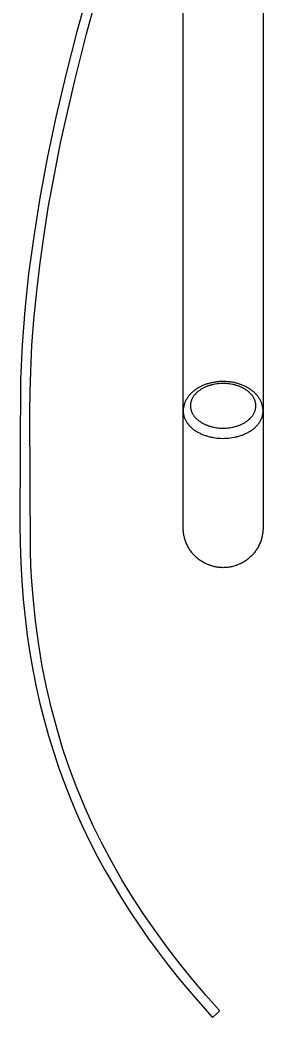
# Model space of a CAD drawing. Header units: millimetres. Extents: x 2944 to 4044, y 1234 to 2718.
# Drawn here: x 3360.7 to 3385.1, y 1427.3 to 1527.1 of the extents above; entities that cross this region are included whole.
import ezdxf

# ---------------------------------------------------------------- set-up
doc = ezdxf.new("R2010")
doc.units = ezdxf.units.MM
doc.layers.add('main', color=7, linetype='Continuous')

msp = doc.modelspace()

# ---------------------------------------------------------------- linework, layer by layer
at = {"layer": 'main'}
for p, q in [((3377.092, 1487.946), (3377.092, 1542.195)), ((3385.092, 1542.195), (3385.092, 1487.914)), ((3369.015, 1535.055), (3366.434, 1525.91)), ((3367.404, 1525.667), (3368.673, 1530.312)), ((3366.434, 1525.91), (3365.329, 1521.546)), ((3366.225, 1520.998), (3367.404, 1525.667)), ((3365.329, 1521.546), (3364.347, 1517.316)), ((3364.815, 1514.739), (3366.225, 1520.998)), ((3364.347, 1517.316), (3363.485, 1513.216)), ((3364.189, 1511.592), (3364.815, 1514.739)), ((3363.485, 1513.216), (3362.744, 1509.241)), ((3363.62, 1508.435), (3364.189, 1511.592)), ((3362.744, 1509.241), (3362.121, 1505.388)), ((3363.164, 1505.599), (3363.62, 1508.435)), ((3362.762, 1502.754), (3363.164, 1505.599)), ((3362.121, 1505.388), (3361.615, 1501.652)), ((3362.42, 1499.902), (3362.762, 1502.754)), ((3361.615, 1501.652), (3361.226, 1498.031)), ((3362.142, 1497.043), (3362.42, 1499.902)), ((3361.226, 1498.031), (3360.951, 1494.519)), ((3361.95, 1494.467), (3362.142, 1497.043)), ((3360.951, 1494.519), (3360.791, 1491.112)), ((3361.818, 1491.887), (3361.95, 1494.467)), ((3361.759, 1489.847), (3361.818, 1491.887)), ((3360.791, 1491.112), (3360.742, 1476.6)), ((3379.572, 1490.654), (3379.483, 1490.627)), ((3379.666, 1490.682), (3379.572, 1490.654)), ((3379.761, 1490.707), (3379.666, 1490.682)), ((3379.856, 1490.73), (3379.761, 1490.707)), ((3379.951, 1490.752), (3379.856, 1490.73)), ((3380.047, 1490.772), (3379.951, 1490.752)), ((3380.143, 1490.79), (3380.047, 1490.772)), ((3380.24, 1490.806), (3380.143, 1490.79)), ((3380.337, 1490.82), (3380.24, 1490.806)), ((3380.466, 1490.636), (3380.31, 1490.613)), ((3380.434, 1490.833), (3380.337, 1490.82)), ((3380.531, 1490.844), (3380.434, 1490.833)), ((3380.622, 1490.654), (3380.466, 1490.636)), ((3380.628, 1490.853), (3380.531, 1490.844)), ((3380.779, 1490.667), (3380.622, 1490.654)), ((3380.726, 1490.86), (3380.628, 1490.853)), ((3380.824, 1490.866), (3380.726, 1490.86)), ((3380.936, 1490.675), (3380.779, 1490.667)), ((3380.922, 1490.869), (3380.824, 1490.866)), ((3381.02, 1490.871), (3380.922, 1490.869)), ((3381.093, 1490.677), (3380.936, 1490.675)), ((3381.118, 1490.872), (3381.02, 1490.871)), ((3381.25, 1490.675), (3381.093, 1490.677)), ((3381.312, 1490.868), (3381.118, 1490.872)), ((3381.407, 1490.667), (3381.25, 1490.675)), ((3381.41, 1490.863), (3381.312, 1490.868)), ((3381.564, 1490.654), (3381.407, 1490.667)), ((3381.507, 1490.856), (3381.41, 1490.863)), ((3381.604, 1490.848), (3381.507, 1490.856)), ((3381.72, 1490.636), (3381.564, 1490.654)), ((3381.701, 1490.838), (3381.604, 1490.848)), ((3381.797, 1490.827), (3381.701, 1490.838)), ((3381.875, 1490.613), (3381.72, 1490.636)), ((3381.894, 1490.813), (3381.797, 1490.827)), ((3381.99, 1490.798), (3381.894, 1490.813)), ((3382.086, 1490.781), (3381.99, 1490.798)), ((3382.181, 1490.763), (3382.086, 1490.781)), ((3382.276, 1490.742), (3382.181, 1490.763)), ((3382.371, 1490.72), (3382.276, 1490.742)), ((3382.465, 1490.696), (3382.371, 1490.72)), ((3382.559, 1490.67), (3382.465, 1490.696)), ((3382.652, 1490.642), (3382.559, 1490.67)), ((3382.74, 1490.614), (3382.652, 1490.642)), ((3361.742, 1487.807), (3361.759, 1489.847)), ((3377.834, 1489.644), (3377.776, 1489.583)), ((3377.893, 1489.704), (3377.834, 1489.644)), ((3377.953, 1489.762), (3377.893, 1489.704)), ((3378.015, 1489.818), (3377.953, 1489.762)), ((3378.079, 1489.873), (3378.015, 1489.818)), ((3378.144, 1489.926), (3378.079, 1489.873)), ((3378.21, 1489.978), (3378.144, 1489.926)), ((3378.277, 1490.028), (3378.21, 1489.978)), ((3378.348, 1490.079), (3378.277, 1490.028)), ((3378.358, 1489.674), (3378.316, 1489.629)), ((3378.421, 1490.128), (3378.348, 1490.079)), ((3378.406, 1489.722), (3378.358, 1489.674)), ((3378.455, 1489.769), (3378.406, 1489.722)), ((3378.495, 1490.175), (3378.421, 1490.128)), ((3378.506, 1489.815), (3378.455, 1489.769)), ((3378.569, 1490.22), (3378.495, 1490.175)), ((3378.558, 1489.859), (3378.506, 1489.815)), ((3378.611, 1489.902), (3378.558, 1489.859)), ((3378.645, 1490.264), (3378.569, 1490.22)), ((3378.665, 1489.944), (3378.611, 1489.902)), ((3378.722, 1490.307), (3378.645, 1490.264)), ((3378.72, 1489.984), (3378.665, 1489.944)), ((3378.776, 1490.023), (3378.72, 1489.984)), ((3378.799, 1490.347), (3378.722, 1490.307)), ((3378.837, 1490.064), (3378.776, 1490.023)), ((3378.878, 1490.386), (3378.799, 1490.347)), ((3378.899, 1490.103), (3378.837, 1490.064)), ((3378.962, 1490.426), (3378.878, 1490.386)), ((3378.962, 1490.141), (3378.899, 1490.103)), ((3379.047, 1490.464), (3378.962, 1490.426)), ((3379.026, 1490.177), (3378.962, 1490.141)), ((3379.09, 1490.212), (3379.026, 1490.177)), ((3379.133, 1490.5), (3379.047, 1490.464)), ((3379.156, 1490.245), (3379.09, 1490.212)), ((3379.219, 1490.534), (3379.133, 1490.5)), ((3379.222, 1490.278), (3379.156, 1490.245)), ((3379.307, 1490.567), (3379.219, 1490.534)), ((3379.288, 1490.308), (3379.222, 1490.278)), ((3379.357, 1490.338), (3379.288, 1490.308)), ((3379.395, 1490.598), (3379.307, 1490.567)), ((3379.426, 1490.367), (3379.357, 1490.338)), ((3379.483, 1490.627), (3379.395, 1490.598)), ((3379.495, 1490.394), (3379.426, 1490.367)), ((3379.565, 1490.42), (3379.495, 1490.394)), ((3379.636, 1490.445), (3379.565, 1490.42)), ((3379.707, 1490.468), (3379.636, 1490.445)), ((3379.779, 1490.49), (3379.707, 1490.468)), ((3379.85, 1490.511), (3379.779, 1490.49)), ((3379.926, 1490.531), (3379.85, 1490.511)), ((3380.003, 1490.55), (3379.926, 1490.531)), ((3380.079, 1490.568), (3380.003, 1490.55)), ((3380.156, 1490.584), (3380.079, 1490.568)), ((3380.31, 1490.613), (3380.156, 1490.584)), ((3382.03, 1490.584), (3381.875, 1490.613)), ((3382.107, 1490.568), (3382.03, 1490.584)), ((3382.183, 1490.55), (3382.107, 1490.568)), ((3382.259, 1490.531), (3382.183, 1490.55)), ((3382.335, 1490.51), (3382.259, 1490.531)), ((3382.407, 1490.489), (3382.335, 1490.51)), ((3382.478, 1490.467), (3382.407, 1490.489)), ((3382.549, 1490.444), (3382.478, 1490.467)), ((3382.62, 1490.42), (3382.549, 1490.444)), ((3382.69, 1490.394), (3382.62, 1490.42)), ((3382.759, 1490.366), (3382.69, 1490.394)), ((3382.828, 1490.584), (3382.74, 1490.614)), ((3382.828, 1490.338), (3382.759, 1490.366)), ((3382.915, 1490.553), (3382.828, 1490.584)), ((3382.896, 1490.308), (3382.828, 1490.338)), ((3382.963, 1490.277), (3382.896, 1490.308)), ((3383.001, 1490.52), (3382.915, 1490.553)), ((3383.029, 1490.245), (3382.963, 1490.277)), ((3383.087, 1490.485), (3383.001, 1490.52)), ((3383.094, 1490.212), (3383.029, 1490.245)), ((3383.172, 1490.448), (3383.087, 1490.485)), ((3383.159, 1490.177), (3383.094, 1490.212)), ((3383.223, 1490.14), (3383.159, 1490.177)), ((3383.256, 1490.41), (3383.172, 1490.448)), ((3383.285, 1490.103), (3383.223, 1490.14)), ((3383.34, 1490.37), (3383.256, 1490.41)), ((3383.347, 1490.064), (3383.285, 1490.103)), ((3383.418, 1490.33), (3383.34, 1490.37)), ((3383.409, 1490.023), (3383.347, 1490.064)), ((3383.464, 1489.984), (3383.409, 1490.023)), ((3383.496, 1490.288), (3383.418, 1490.33)), ((3383.519, 1489.943), (3383.464, 1489.984)), ((3383.572, 1490.245), (3383.496, 1490.288)), ((3383.573, 1489.902), (3383.519, 1489.943)), ((3383.648, 1490.2), (3383.572, 1490.245)), ((3383.626, 1489.859), (3383.573, 1489.902)), ((3383.678, 1489.815), (3383.626, 1489.859)), ((3383.723, 1490.154), (3383.648, 1490.2)), ((3383.729, 1489.769), (3383.678, 1489.815)), ((3383.797, 1490.105), (3383.723, 1490.154)), ((3383.778, 1489.722), (3383.729, 1489.769)), ((3383.826, 1489.674), (3383.778, 1489.722)), ((3383.869, 1490.055), (3383.797, 1490.105)), ((3383.868, 1489.629), (3383.826, 1489.674)), ((3383.94, 1490.003), (3383.869, 1490.055)), ((3384.006, 1489.953), (3383.94, 1490.003)), ((3384.071, 1489.901), (3384.006, 1489.953)), ((3384.134, 1489.848), (3384.071, 1489.901)), ((3384.196, 1489.793), (3384.134, 1489.848)), ((3384.257, 1489.737), (3384.196, 1489.793)), ((3384.316, 1489.679), (3384.257, 1489.737)), ((3384.374, 1489.619), (3384.316, 1489.679)), ((3377.221, 1488.669), (3377.197, 1488.597)), ((3377.247, 1488.739), (3377.221, 1488.669)), ((3377.275, 1488.809), (3377.247, 1488.739)), ((3377.305, 1488.878), (3377.275, 1488.809)), ((3377.337, 1488.946), (3377.305, 1488.878)), ((3377.371, 1489.012), (3377.337, 1488.946)), ((3377.407, 1489.078), (3377.371, 1489.012)), ((3377.447, 1489.146), (3377.407, 1489.078)), ((3377.489, 1489.212), (3377.447, 1489.146)), ((3377.532, 1489.277), (3377.489, 1489.212)), ((3377.578, 1489.341), (3377.532, 1489.277)), ((3377.625, 1489.403), (3377.578, 1489.341)), ((3377.674, 1489.465), (3377.625, 1489.403)), ((3377.724, 1489.524), (3377.674, 1489.465)), ((3377.776, 1489.583), (3377.724, 1489.524)), ((3377.831, 1488.658), (3377.825, 1488.604)), ((3377.84, 1488.711), (3377.831, 1488.658)), ((3377.85, 1488.764), (3377.84, 1488.711)), ((3377.862, 1488.817), (3377.85, 1488.764)), ((3377.876, 1488.869), (3377.862, 1488.817)), ((3377.884, 1488.896), (3377.876, 1488.869)), ((3377.893, 1488.924), (3377.884, 1488.896)), ((3377.912, 1488.978), (3377.893, 1488.924)), ((3377.932, 1489.032), (3377.912, 1488.978)), ((3377.955, 1489.086), (3377.932, 1489.032)), ((3377.979, 1489.138), (3377.955, 1489.086)), ((3378.004, 1489.19), (3377.979, 1489.138)), ((3378.032, 1489.24), (3378.004, 1489.19)), ((3378.061, 1489.29), (3378.032, 1489.24)), ((3378.093, 1489.342), (3378.061, 1489.29)), ((3378.126, 1489.392), (3378.093, 1489.342)), ((3378.162, 1489.442), (3378.126, 1489.392)), ((3378.198, 1489.49), (3378.162, 1489.442)), ((3378.236, 1489.538), (3378.198, 1489.49)), ((3378.275, 1489.584), (3378.236, 1489.538)), ((3378.316, 1489.629), (3378.275, 1489.584)), ((3383.908, 1489.584), (3383.868, 1489.629)), ((3383.948, 1489.538), (3383.908, 1489.584)), ((3383.985, 1489.491), (3383.948, 1489.538)), ((3384.022, 1489.442), (3383.985, 1489.491)), ((3384.057, 1489.393), (3384.022, 1489.442)), ((3384.091, 1489.342), (3384.057, 1489.393)), ((3384.123, 1489.291), (3384.091, 1489.342)), ((3384.152, 1489.241), (3384.123, 1489.291)), ((3384.179, 1489.19), (3384.152, 1489.241)), ((3384.205, 1489.138), (3384.179, 1489.19)), ((3384.229, 1489.086), (3384.205, 1489.138)), ((3384.251, 1489.033), (3384.229, 1489.086)), ((3384.272, 1488.979), (3384.251, 1489.033)), ((3384.291, 1488.925), (3384.272, 1488.979)), ((3384.299, 1488.897), (3384.291, 1488.925)), ((3384.307, 1488.869), (3384.299, 1488.897)), ((3384.321, 1488.817), (3384.307, 1488.869)), ((3384.333, 1488.765), (3384.321, 1488.817)), ((3384.344, 1488.712), (3384.333, 1488.765)), ((3384.352, 1488.659), (3384.344, 1488.712)), ((3384.359, 1488.605), (3384.352, 1488.659)), ((3384.43, 1489.558), (3384.374, 1489.619)), ((3384.481, 1489.499), (3384.43, 1489.558)), ((3384.531, 1489.439), (3384.481, 1489.499)), ((3384.579, 1489.378), (3384.531, 1489.439)), ((3384.625, 1489.315), (3384.579, 1489.378)), ((3384.669, 1489.251), (3384.625, 1489.315)), ((3384.712, 1489.185), (3384.669, 1489.251)), ((3384.753, 1489.119), (3384.712, 1489.185)), ((3384.791, 1489.051), (3384.753, 1489.119)), ((3384.827, 1488.985), (3384.791, 1489.051)), ((3384.86, 1488.917), (3384.827, 1488.985)), ((3384.892, 1488.848), (3384.86, 1488.917)), ((3384.921, 1488.779), (3384.892, 1488.848)), ((3384.948, 1488.709), (3384.921, 1488.779)), ((3384.973, 1488.637), (3384.948, 1488.709)), ((3384.996, 1488.565), (3384.973, 1488.637)), ((3361.786, 1473.963), (3361.742, 1487.807)), ((3377.094, 1488.02), (3377.092, 1487.946)), ((3377.092, 1487.946), (3377.092, 1487.88)), ((3377.093, 1476.151), (3377.092, 1487.912)), ((3377.092, 1487.88), (3377.093, 1487.846)), ((3377.093, 1487.846), (3377.095, 1487.813)), ((3377.099, 1488.093), (3377.094, 1488.02)), ((3377.095, 1487.813), (3377.097, 1487.78)), ((3377.097, 1487.78), (3377.099, 1487.747)), ((3377.106, 1488.166), (3377.099, 1488.093)), ((3377.099, 1487.747), (3377.103, 1487.714)), ((3377.103, 1487.714), (3377.107, 1487.681)), ((3377.115, 1488.238), (3377.106, 1488.166)), ((3377.107, 1487.681), (3377.111, 1487.648)), ((3377.111, 1487.648), (3377.116, 1487.615)), ((3377.127, 1488.311), (3377.115, 1488.238)), ((3377.141, 1488.383), (3377.127, 1488.311)), ((3377.158, 1488.454), (3377.141, 1488.383)), ((3377.176, 1488.525), (3377.158, 1488.454)), ((3377.197, 1488.597), (3377.176, 1488.525)), ((3377.817, 1488.47), (3377.816, 1488.443)), ((3377.816, 1488.443), (3377.817, 1488.416)), ((3377.818, 1488.523), (3377.817, 1488.496)), ((3377.817, 1488.496), (3377.817, 1488.47)), ((3377.817, 1488.416), (3377.817, 1488.389)), ((3377.817, 1488.389), (3377.819, 1488.362)), ((3377.82, 1488.55), (3377.818, 1488.523)), ((3377.819, 1488.362), (3377.82, 1488.335)), ((3377.822, 1488.577), (3377.82, 1488.55)), ((3377.82, 1488.335), (3377.822, 1488.308)), ((3377.825, 1488.604), (3377.822, 1488.577)), ((3377.822, 1488.308), (3377.825, 1488.281)), ((3377.825, 1488.281), (3377.832, 1488.228)), ((3377.832, 1488.228), (3377.84, 1488.175)), ((3377.84, 1488.175), (3377.851, 1488.122)), ((3377.851, 1488.122), (3377.863, 1488.069)), ((3377.863, 1488.069), (3377.877, 1488.017)), ((3377.877, 1488.017), (3377.885, 1487.989)), ((3377.885, 1487.989), (3377.893, 1487.962)), ((3377.893, 1487.962), (3377.912, 1487.907)), ((3377.912, 1487.907), (3377.933, 1487.854)), ((3377.933, 1487.854), (3377.955, 1487.8)), ((3377.955, 1487.8), (3377.979, 1487.748)), ((3377.979, 1487.748), (3378.005, 1487.696)), ((3378.005, 1487.696), (3378.033, 1487.646)), ((3378.033, 1487.646), (3378.061, 1487.596)), ((3384.123, 1487.596), (3384.152, 1487.646)), ((3384.152, 1487.646), (3384.179, 1487.697)), ((3384.179, 1487.697), (3384.205, 1487.749)), ((3384.205, 1487.749), (3384.229, 1487.801)), ((3384.229, 1487.801), (3384.251, 1487.854)), ((3384.251, 1487.854), (3384.272, 1487.908)), ((3384.272, 1487.908), (3384.291, 1487.963)), ((3384.291, 1487.963), (3384.299, 1487.99)), ((3384.299, 1487.99), (3384.307, 1488.018)), ((3384.307, 1488.018), (3384.321, 1488.07)), ((3384.321, 1488.07), (3384.333, 1488.122)), ((3384.333, 1488.122), (3384.344, 1488.175)), ((3384.344, 1488.175), (3384.352, 1488.229)), ((3384.352, 1488.229), (3384.359, 1488.282)), ((3384.361, 1488.578), (3384.359, 1488.605)), ((3384.359, 1488.282), (3384.361, 1488.309)), ((3384.361, 1488.309), (3384.364, 1488.336)), ((3384.364, 1488.551), (3384.361, 1488.578)), ((3384.365, 1488.525), (3384.364, 1488.551)), ((3384.364, 1488.336), (3384.365, 1488.363)), ((3384.367, 1488.498), (3384.365, 1488.525)), ((3384.365, 1488.363), (3384.367, 1488.39)), ((3384.367, 1488.471), (3384.367, 1488.498)), ((3384.367, 1488.444), (3384.367, 1488.471)), ((3384.367, 1488.417), (3384.367, 1488.444)), ((3384.367, 1488.39), (3384.367, 1488.417)), ((3385.017, 1488.493), (3384.996, 1488.565)), ((3385.034, 1488.422), (3385.017, 1488.493)), ((3385.049, 1488.35), (3385.034, 1488.422)), ((3385.062, 1488.278), (3385.049, 1488.35)), ((3385.073, 1488.206), (3385.062, 1488.278)), ((3385.066, 1487.603), (3385.071, 1487.637)), ((3385.071, 1487.637), (3385.076, 1487.672)), ((3385.081, 1488.133), (3385.073, 1488.206)), ((3385.076, 1487.672), (3385.08, 1487.706)), ((3385.08, 1487.706), (3385.084, 1487.741)), ((3385.087, 1488.06), (3385.081, 1488.133)), ((3385.084, 1487.741), (3385.087, 1487.775)), ((3385.091, 1487.987), (3385.087, 1488.06)), ((3385.087, 1487.775), (3385.089, 1487.81)), ((3385.089, 1487.81), (3385.091, 1487.844)), ((3385.092, 1487.914), (3385.091, 1487.987)), ((3385.091, 1487.844), (3385.092, 1487.879)), ((3385.092, 1487.879), (3385.092, 1487.914)), ((3385.092, 1487.914), (3385.092, 1480.037)), ((3377.116, 1487.615), (3377.128, 1487.549)), ((3377.128, 1487.549), (3377.142, 1487.484)), ((3377.142, 1487.484), (3377.158, 1487.42)), ((3377.158, 1487.42), (3377.167, 1487.386)), ((3377.167, 1487.386), (3377.178, 1487.352)), ((3377.178, 1487.352), (3377.188, 1487.319)), ((3377.188, 1487.319), (3377.199, 1487.286)), ((3377.199, 1487.286), (3377.224, 1487.22)), ((3377.224, 1487.22), (3377.25, 1487.154)), ((3377.25, 1487.154), (3377.279, 1487.09)), ((3377.279, 1487.09), (3377.309, 1487.027)), ((3377.309, 1487.027), (3377.342, 1486.965)), ((3377.342, 1486.965), (3377.376, 1486.903)), ((3377.376, 1486.903), (3377.415, 1486.84)), ((3377.415, 1486.84), (3377.455, 1486.778)), ((3377.455, 1486.778), (3377.497, 1486.718)), ((3377.497, 1486.718), (3377.541, 1486.658)), ((3377.541, 1486.658), (3377.586, 1486.6)), ((3378.061, 1487.596), (3378.094, 1487.544)), ((3378.094, 1487.544), (3378.127, 1487.494)), ((3378.127, 1487.494), (3378.162, 1487.445)), ((3378.162, 1487.445), (3378.199, 1487.396)), ((3378.199, 1487.396), (3378.237, 1487.349)), ((3378.237, 1487.349), (3378.276, 1487.303)), ((3378.276, 1487.303), (3378.317, 1487.257)), ((3378.317, 1487.257), (3378.358, 1487.213)), ((3378.358, 1487.213), (3378.406, 1487.165)), ((3378.406, 1487.165), (3378.456, 1487.118)), ((3378.456, 1487.118), (3378.506, 1487.072)), ((3378.506, 1487.072), (3378.558, 1487.028)), ((3378.558, 1487.028), (3378.611, 1486.985)), ((3378.611, 1486.985), (3378.665, 1486.943)), ((3378.665, 1486.943), (3378.72, 1486.903)), ((3378.72, 1486.903), (3378.776, 1486.864)), ((3378.776, 1486.864), (3378.837, 1486.823)), ((3378.837, 1486.823), (3378.899, 1486.784)), ((3378.899, 1486.784), (3378.962, 1486.747)), ((3378.962, 1486.747), (3379.026, 1486.71)), ((3379.026, 1486.71), (3379.09, 1486.676)), ((3379.09, 1486.676), (3379.155, 1486.642)), ((3379.155, 1486.642), (3379.221, 1486.61)), ((3382.962, 1486.61), (3383.028, 1486.642)), ((3383.028, 1486.642), (3383.093, 1486.675)), ((3383.093, 1486.675), (3383.158, 1486.71)), ((3383.158, 1486.71), (3383.221, 1486.746)), ((3383.221, 1486.746), (3383.284, 1486.784)), ((3383.284, 1486.784), (3383.346, 1486.823)), ((3383.346, 1486.823), (3383.408, 1486.864)), ((3383.408, 1486.864), (3383.463, 1486.903)), ((3383.463, 1486.903), (3383.519, 1486.943)), ((3383.519, 1486.943), (3383.573, 1486.985)), ((3383.573, 1486.985), (3383.626, 1487.028)), ((3383.626, 1487.028), (3383.677, 1487.072)), ((3383.677, 1487.072), (3383.728, 1487.118)), ((3383.728, 1487.118), (3383.778, 1487.165)), ((3383.778, 1487.165), (3383.826, 1487.213)), ((3383.826, 1487.213), (3383.867, 1487.257)), ((3383.867, 1487.257), (3383.908, 1487.303)), ((3383.908, 1487.303), (3383.947, 1487.349)), ((3383.947, 1487.349), (3383.985, 1487.396)), ((3383.985, 1487.396), (3384.022, 1487.445)), ((3384.022, 1487.445), (3384.057, 1487.494)), ((3384.057, 1487.494), (3384.091, 1487.545)), ((3384.091, 1487.545), (3384.123, 1487.596)), ((3384.607, 1486.611), (3384.652, 1486.67)), ((3384.652, 1486.67), (3384.696, 1486.73)), ((3384.696, 1486.73), (3384.738, 1486.792)), ((3384.738, 1486.792), (3384.778, 1486.854)), ((3384.778, 1486.854), (3384.814, 1486.915)), ((3384.814, 1486.915), (3384.848, 1486.976)), ((3384.848, 1486.976), (3384.881, 1487.039)), ((3384.881, 1487.039), (3384.911, 1487.103)), ((3384.911, 1487.103), (3384.939, 1487.168)), ((3384.939, 1487.168), (3384.965, 1487.233)), ((3384.965, 1487.233), (3384.989, 1487.299)), ((3384.989, 1487.299), (3385, 1487.333)), ((3385, 1487.333), (3385.011, 1487.367)), ((3385.011, 1487.367), (3385.02, 1487.4)), ((3385.02, 1487.4), (3385.029, 1487.433)), ((3385.029, 1487.433), (3385.038, 1487.467)), ((3385.038, 1487.467), (3385.046, 1487.501)), ((3385.046, 1487.501), (3385.053, 1487.535)), ((3385.053, 1487.535), (3385.06, 1487.569)), ((3385.06, 1487.569), (3385.066, 1487.603)), ((3377.586, 1486.6), (3377.634, 1486.543)), ((3377.634, 1486.543), (3377.682, 1486.488)), ((3377.682, 1486.488), (3377.732, 1486.433)), ((3377.732, 1486.433), (3377.79, 1486.374)), ((3377.79, 1486.374), (3377.85, 1486.316)), ((3377.85, 1486.316), (3377.911, 1486.26)), ((3377.911, 1486.26), (3377.973, 1486.206)), ((3377.973, 1486.206), (3378.037, 1486.153)), ((3378.037, 1486.153), (3378.103, 1486.101)), ((3378.103, 1486.101), (3378.169, 1486.052)), ((3378.169, 1486.052), (3378.237, 1486.003)), ((3378.237, 1486.003), (3378.31, 1485.953)), ((3378.31, 1485.953), (3378.385, 1485.905)), ((3378.385, 1485.905), (3378.462, 1485.859)), ((3378.462, 1485.859), (3378.539, 1485.814)), ((3378.539, 1485.814), (3378.617, 1485.771)), ((3378.617, 1485.771), (3378.696, 1485.729)), ((3378.696, 1485.729), (3378.776, 1485.69)), ((3378.776, 1485.69), (3378.857, 1485.652)), ((3378.857, 1485.652), (3378.94, 1485.615)), ((3379.221, 1486.61), (3379.288, 1486.579)), ((3379.288, 1486.579), (3379.356, 1486.549)), ((3379.356, 1486.549), (3379.425, 1486.521)), ((3379.425, 1486.521), (3379.495, 1486.494)), ((3379.495, 1486.494), (3379.565, 1486.468)), ((3379.565, 1486.468), (3379.635, 1486.443)), ((3379.635, 1486.443), (3379.706, 1486.42)), ((3379.706, 1486.42), (3379.777, 1486.398)), ((3379.777, 1486.398), (3379.849, 1486.377)), ((3379.849, 1486.377), (3379.925, 1486.357)), ((3379.925, 1486.357), (3380.001, 1486.337)), ((3380.001, 1486.337), (3380.078, 1486.32)), ((3380.078, 1486.32), (3380.154, 1486.303)), ((3380.154, 1486.303), (3380.309, 1486.275)), ((3380.309, 1486.275), (3380.464, 1486.251)), ((3380.464, 1486.251), (3380.62, 1486.233)), ((3380.62, 1486.233), (3380.777, 1486.22)), ((3380.777, 1486.22), (3380.934, 1486.213)), ((3380.934, 1486.213), (3381.091, 1486.21)), ((3381.091, 1486.21), (3381.248, 1486.212)), ((3381.248, 1486.212), (3381.405, 1486.22)), ((3381.405, 1486.22), (3381.562, 1486.233)), ((3381.562, 1486.233), (3381.718, 1486.251)), ((3381.718, 1486.251), (3381.873, 1486.274)), ((3381.873, 1486.274), (3382.028, 1486.303)), ((3382.028, 1486.303), (3382.104, 1486.319)), ((3382.104, 1486.319), (3382.181, 1486.337)), ((3382.181, 1486.337), (3382.257, 1486.356)), ((3382.257, 1486.356), (3382.333, 1486.377)), ((3382.333, 1486.377), (3382.405, 1486.397)), ((3382.405, 1486.397), (3382.476, 1486.419)), ((3382.476, 1486.419), (3382.547, 1486.443)), ((3382.547, 1486.443), (3382.618, 1486.467)), ((3382.618, 1486.467), (3382.688, 1486.493)), ((3382.688, 1486.493), (3382.758, 1486.52)), ((3382.758, 1486.52), (3382.827, 1486.549)), ((3382.827, 1486.549), (3382.895, 1486.579)), ((3382.895, 1486.579), (3382.962, 1486.61)), ((3383.261, 1485.622), (3383.343, 1485.659)), ((3383.343, 1485.659), (3383.425, 1485.698)), ((3383.425, 1485.698), (3383.505, 1485.738)), ((3383.505, 1485.738), (3383.584, 1485.78)), ((3383.584, 1485.78), (3383.663, 1485.824)), ((3383.663, 1485.824), (3383.741, 1485.87)), ((3383.741, 1485.87), (3383.817, 1485.917)), ((3383.817, 1485.917), (3383.892, 1485.966)), ((3383.892, 1485.966), (3383.961, 1486.013)), ((3383.961, 1486.013), (3384.029, 1486.062)), ((3384.029, 1486.062), (3384.096, 1486.113)), ((3384.096, 1486.113), (3384.161, 1486.165)), ((3384.161, 1486.165), (3384.225, 1486.218)), ((3384.225, 1486.218), (3384.288, 1486.274)), ((3384.288, 1486.274), (3384.349, 1486.331)), ((3384.349, 1486.331), (3384.409, 1486.389)), ((3384.409, 1486.389), (3384.46, 1486.443)), ((3384.46, 1486.443), (3384.511, 1486.498)), ((3384.511, 1486.498), (3384.559, 1486.554)), ((3384.559, 1486.554), (3384.607, 1486.611)), ((3378.94, 1485.615), (3379.023, 1485.579)), ((3379.023, 1485.579), (3379.108, 1485.545)), ((3379.108, 1485.545), (3379.193, 1485.513)), ((3379.193, 1485.513), (3379.278, 1485.483)), ((3379.278, 1485.483), (3379.364, 1485.454)), ((3379.364, 1485.454), (3379.451, 1485.426)), ((3379.451, 1485.426), (3379.538, 1485.4)), ((3379.538, 1485.4), (3379.63, 1485.375)), ((3379.63, 1485.375), (3379.723, 1485.351)), ((3379.723, 1485.351), (3379.816, 1485.328)), ((3379.816, 1485.328), (3379.909, 1485.308)), ((3379.909, 1485.308), (3380.003, 1485.289)), ((3380.003, 1485.289), (3380.097, 1485.272)), ((3380.097, 1485.272), (3380.286, 1485.242)), ((3380.286, 1485.242), (3380.477, 1485.218)), ((3380.477, 1485.218), (3380.667, 1485.201)), ((3380.667, 1485.201), (3380.859, 1485.191)), ((3380.859, 1485.191), (3381.05, 1485.186)), ((3381.05, 1485.186), (3381.242, 1485.188)), ((3381.242, 1485.188), (3381.435, 1485.196)), ((3381.435, 1485.196), (3381.626, 1485.21)), ((3381.626, 1485.21), (3381.817, 1485.231)), ((3381.817, 1485.231), (3382.008, 1485.258)), ((3382.008, 1485.258), (3382.197, 1485.292)), ((3382.197, 1485.292), (3382.291, 1485.311)), ((3382.291, 1485.311), (3382.385, 1485.332)), ((3382.385, 1485.332), (3382.478, 1485.355)), ((3382.478, 1485.355), (3382.571, 1485.38)), ((3382.571, 1485.38), (3382.659, 1485.404)), ((3382.659, 1485.404), (3382.747, 1485.431)), ((3382.747, 1485.431), (3382.834, 1485.458)), ((3382.834, 1485.458), (3382.921, 1485.488)), ((3382.921, 1485.488), (3383.007, 1485.519)), ((3383.007, 1485.519), (3383.092, 1485.552)), ((3383.092, 1485.552), (3383.177, 1485.586)), ((3383.177, 1485.586), (3383.261, 1485.622)), ((3385.092, 1480.037), (3385.091, 1476.151)), ((3360.742, 1476.6), (3360.766, 1474.662)), ((3377.096, 1476.054), (3377.093, 1476.151)), ((3377.102, 1475.958), (3377.096, 1476.054)), ((3377.11, 1475.861), (3377.102, 1475.958)), ((3377.121, 1475.764), (3377.11, 1475.861)), ((3377.134, 1475.667), (3377.121, 1475.764)), ((3377.149, 1475.57), (3377.134, 1475.667)), ((3385.05, 1475.667), (3385.035, 1475.57)), ((3385.063, 1475.764), (3385.05, 1475.667)), ((3385.073, 1475.861), (3385.063, 1475.764)), ((3385.082, 1475.958), (3385.073, 1475.861)), ((3385.087, 1476.054), (3385.082, 1475.958)), ((3385.091, 1476.151), (3385.087, 1476.054)), ((3377.167, 1475.473), (3377.149, 1475.57)), ((3377.187, 1475.377), (3377.167, 1475.473)), ((3377.21, 1475.281), (3377.187, 1475.377)), ((3377.235, 1475.185), (3377.21, 1475.281)), ((3377.262, 1475.09), (3377.235, 1475.185)), ((3377.292, 1474.995), (3377.262, 1475.09)), ((3377.29, 1475.003), (3377.282, 1475.028)), ((3377.324, 1474.901), (3377.292, 1474.995)), ((3377.32, 1474.915), (3377.317, 1474.923)), ((3377.413, 1474.675), (3377.322, 1474.909)), ((3377.359, 1474.808), (3377.324, 1474.901)), ((3377.396, 1474.715), (3377.359, 1474.808)), ((3377.435, 1474.624), (3377.396, 1474.715)), ((3377.422, 1474.655), (3377.413, 1474.675)), ((3384.788, 1474.715), (3384.749, 1474.624)), ((3384.812, 1474.776), (3384.779, 1474.696)), ((3384.825, 1474.808), (3384.788, 1474.715)), ((3384.824, 1474.807), (3384.821, 1474.8)), ((3384.859, 1474.901), (3384.825, 1474.808)), ((3384.832, 1474.828), (3384.826, 1474.812)), ((3384.892, 1474.995), (3384.859, 1474.901)), ((3384.87, 1474.933), (3384.863, 1474.911)), ((3384.921, 1475.09), (3384.892, 1474.995)), ((3384.949, 1475.185), (3384.921, 1475.09)), ((3384.945, 1475.173), (3384.944, 1475.169)), ((3384.974, 1475.281), (3384.949, 1475.185)), ((3384.997, 1475.377), (3384.974, 1475.281)), ((3385.017, 1475.473), (3384.997, 1475.377)), ((3385.035, 1475.57), (3385.017, 1475.473)), ((3360.766, 1474.662), (3360.831, 1472.759)), ((3361.848, 1472.411), (3361.786, 1473.963)), ((3377.438, 1474.618), (3377.424, 1474.651)), ((3377.477, 1474.533), (3377.435, 1474.624)), ((3377.459, 1474.573), (3377.453, 1474.586)), ((3377.469, 1474.55), (3377.466, 1474.557)), ((3377.491, 1474.504), (3377.476, 1474.536)), ((3377.52, 1474.444), (3377.477, 1474.533)), ((3377.513, 1474.46), (3377.496, 1474.494)), ((3377.566, 1474.356), (3377.52, 1474.444)), ((3377.532, 1474.423), (3377.521, 1474.444)), ((3377.548, 1474.391), (3377.539, 1474.409)), ((3377.55, 1474.388), (3377.548, 1474.391)), ((3377.614, 1474.269), (3377.566, 1474.356)), ((3377.664, 1474.184), (3377.614, 1474.269)), ((3377.716, 1474.1), (3377.664, 1474.184)), ((3377.77, 1474.017), (3377.716, 1474.1)), ((3377.826, 1473.936), (3377.77, 1474.017)), ((3377.883, 1473.857), (3377.826, 1473.936)), ((3377.942, 1473.779), (3377.883, 1473.857)), ((3378.004, 1473.703), (3377.942, 1473.779)), ((3378.066, 1473.629), (3378.004, 1473.703)), ((3384.18, 1473.703), (3384.118, 1473.629)), ((3384.241, 1473.779), (3384.18, 1473.703)), ((3384.301, 1473.857), (3384.241, 1473.779)), ((3384.358, 1473.936), (3384.301, 1473.857)), ((3384.414, 1474.017), (3384.358, 1473.936)), ((3384.468, 1474.1), (3384.414, 1474.017)), ((3384.52, 1474.184), (3384.468, 1474.1)), ((3384.57, 1474.269), (3384.52, 1474.184)), ((3384.618, 1474.356), (3384.57, 1474.269)), ((3384.64, 1474.4), (3384.589, 1474.304)), ((3384.664, 1474.444), (3384.618, 1474.356)), ((3384.697, 1474.512), (3384.648, 1474.415)), ((3384.707, 1474.533), (3384.664, 1474.444)), ((3384.749, 1474.624), (3384.707, 1474.533)), ((3384.749, 1474.626), (3384.743, 1474.612)), ((3384.758, 1474.646), (3384.756, 1474.642)), ((3360.831, 1472.759), (3360.934, 1470.889)), ((3378.13, 1473.556), (3378.066, 1473.629)), ((3378.196, 1473.486), (3378.13, 1473.556)), ((3378.263, 1473.417), (3378.196, 1473.486)), ((3378.332, 1473.35), (3378.263, 1473.417)), ((3378.402, 1473.284), (3378.332, 1473.35)), ((3378.474, 1473.22), (3378.402, 1473.284)), ((3378.549, 1473.158), (3378.474, 1473.22)), ((3378.625, 1473.096), (3378.549, 1473.158)), ((3378.702, 1473.037), (3378.625, 1473.096)), ((3378.782, 1472.979), (3378.702, 1473.037)), ((3378.863, 1472.924), (3378.782, 1472.979)), ((3378.945, 1472.87), (3378.863, 1472.924)), ((3379.029, 1472.818), (3378.945, 1472.87)), ((3379.115, 1472.768), (3379.029, 1472.818)), ((3379.202, 1472.72), (3379.115, 1472.768)), ((3379.29, 1472.674), (3379.202, 1472.72)), ((3379.379, 1472.63), (3379.29, 1472.674)), ((3382.894, 1472.674), (3382.805, 1472.63)), ((3382.982, 1472.72), (3382.894, 1472.674)), ((3383.069, 1472.768), (3382.982, 1472.72)), ((3383.154, 1472.818), (3383.069, 1472.768)), ((3383.238, 1472.87), (3383.154, 1472.818)), ((3383.321, 1472.924), (3383.238, 1472.87)), ((3383.402, 1472.979), (3383.321, 1472.924)), ((3383.481, 1473.037), (3383.402, 1472.979)), ((3383.559, 1473.096), (3383.481, 1473.037)), ((3383.635, 1473.158), (3383.559, 1473.096)), ((3383.709, 1473.22), (3383.635, 1473.158)), ((3383.782, 1473.284), (3383.709, 1473.22)), ((3383.852, 1473.35), (3383.782, 1473.284)), ((3383.921, 1473.417), (3383.852, 1473.35)), ((3383.988, 1473.486), (3383.921, 1473.417)), ((3384.054, 1473.556), (3383.988, 1473.486)), ((3384.118, 1473.629), (3384.054, 1473.556)), ((3361.938, 1470.862), (3361.848, 1472.411)), ((3379.469, 1472.589), (3379.379, 1472.63)), ((3379.561, 1472.55), (3379.469, 1472.589)), ((3379.653, 1472.513), (3379.561, 1472.55)), ((3379.746, 1472.478), (3379.653, 1472.513)), ((3379.84, 1472.446), (3379.746, 1472.478)), ((3379.935, 1472.416), (3379.84, 1472.446)), ((3380.03, 1472.388), (3379.935, 1472.416)), ((3380.126, 1472.363), (3380.03, 1472.388)), ((3380.222, 1472.341), (3380.126, 1472.363)), ((3380.319, 1472.32), (3380.222, 1472.341)), ((3380.416, 1472.302), (3380.319, 1472.32)), ((3380.513, 1472.287), (3380.416, 1472.302)), ((3380.609, 1472.274), (3380.513, 1472.287)), ((3380.706, 1472.264), (3380.609, 1472.274)), ((3380.803, 1472.255), (3380.706, 1472.264)), ((3380.9, 1472.25), (3380.803, 1472.255)), ((3380.996, 1472.246), (3380.9, 1472.25)), ((3381.092, 1472.245), (3380.996, 1472.246)), ((3381.188, 1472.246), (3381.092, 1472.245)), ((3381.284, 1472.25), (3381.188, 1472.246)), ((3381.381, 1472.255), (3381.284, 1472.25)), ((3381.477, 1472.264), (3381.381, 1472.255)), ((3381.574, 1472.274), (3381.477, 1472.264)), ((3381.671, 1472.287), (3381.574, 1472.274)), ((3381.768, 1472.302), (3381.671, 1472.287)), ((3381.865, 1472.32), (3381.768, 1472.302)), ((3381.961, 1472.341), (3381.865, 1472.32)), ((3382.058, 1472.363), (3381.961, 1472.341)), ((3382.153, 1472.388), (3382.058, 1472.363)), ((3382.249, 1472.416), (3382.153, 1472.388)), ((3382.343, 1472.446), (3382.249, 1472.416)), ((3382.437, 1472.478), (3382.343, 1472.446)), ((3382.531, 1472.513), (3382.437, 1472.478)), ((3382.623, 1472.55), (3382.531, 1472.513)), ((3382.714, 1472.589), (3382.623, 1472.55)), ((3382.805, 1472.63), (3382.714, 1472.589)), ((3360.934, 1470.889), (3361.077, 1469.051)), ((3362.058, 1469.314), (3361.938, 1470.862)), ((3361.077, 1469.051), (3361.259, 1467.246)), ((3362.304, 1466.917), (3362.058, 1469.314)), ((3361.259, 1467.246), (3361.48, 1465.471)), ((3362.626, 1464.53), (3362.304, 1466.917)), ((3361.48, 1465.471), (3361.739, 1463.726)), ((3361.739, 1463.726), (3362.037, 1462.011)), ((3362.983, 1462.396), (3362.626, 1464.53)), ((3362.037, 1462.011), (3362.372, 1460.323)), ((3363.406, 1460.275), (3362.983, 1462.396)), ((3362.372, 1460.323), (3362.745, 1458.663)), ((3363.896, 1458.169), (3363.406, 1460.275)), ((3362.745, 1458.663), (3363.156, 1457.03)), ((3364.455, 1456.079), (3363.896, 1458.169)), ((3363.156, 1457.03), (3363.604, 1455.422)), ((3365.055, 1454.099), (3364.455, 1456.079)), ((3363.604, 1455.422), (3364.088, 1453.839)), ((3364.088, 1453.839), (3364.609, 1452.28)), ((3365.721, 1452.137), (3365.055, 1454.099)), ((3364.609, 1452.28), (3365.167, 1450.744)), ((3366.45, 1450.199), (3365.721, 1452.137)), ((3365.167, 1450.744), (3365.761, 1449.23)), ((3367.241, 1448.286), (3366.45, 1450.199)), ((3365.761, 1449.23), (3366.39, 1447.737)), ((3366.39, 1447.737), (3367.055, 1446.265)), ((3368.083, 1446.428), (3367.241, 1448.286)), ((3367.055, 1446.265), (3367.755, 1444.812)), ((3368.984, 1444.597), (3368.083, 1446.428)), ((3367.755, 1444.812), (3368.49, 1443.378)), ((3369.941, 1442.796), (3368.984, 1444.597)), ((3368.49, 1443.378), (3369.26, 1441.962)), ((3370.953, 1441.025), (3369.941, 1442.796)), ((3369.26, 1441.962), (3370.065, 1440.563)), ((3372.031, 1439.263), (3370.953, 1441.025)), ((3370.065, 1440.563), (3370.903, 1439.179)), ((3370.903, 1439.179), (3371.776, 1437.811)), ((3373.161, 1437.533), (3372.031, 1439.263)), ((3371.776, 1437.811), (3372.682, 1436.458)), ((3374.338, 1435.835), (3373.161, 1437.533)), ((3372.682, 1436.458), (3373.622, 1435.118)), ((3375.56, 1434.169), (3374.338, 1435.835)), ((3373.622, 1435.118), (3374.594, 1433.79)), ((3374.594, 1433.79), (3375.6, 1432.474)), ((3376.791, 1432.576), (3375.56, 1434.169)), ((3375.6, 1432.474), (3376.638, 1431.169)), ((3378.06, 1431.013), (3376.791, 1432.576)), ((3376.638, 1431.169), (3377.708, 1429.874)), ((3379.362, 1429.478), (3378.06, 1431.013)), ((3377.708, 1429.874), (3379.945, 1427.311)), ((3380.698, 1427.969), (3379.362, 1429.478)), ((3380.084, 1427.301), (3380.688, 1427.828)), ((3380.688, 1427.828), (3380.69, 1427.83)), ((3380.69, 1427.83), (3380.692, 1427.832)), ((3380.692, 1427.832), (3380.694, 1427.833)), ((3380.694, 1427.833), (3380.695, 1427.835)), ((3380.695, 1427.835), (3380.697, 1427.837)), ((3380.697, 1427.837), (3380.699, 1427.839)), ((3380.7, 1427.967), (3380.698, 1427.969)), ((3380.699, 1427.839), (3380.7, 1427.841)), ((3380.702, 1427.965), (3380.7, 1427.967)), ((3380.7, 1427.841), (3380.702, 1427.843)), ((3380.703, 1427.963), (3380.702, 1427.965)), ((3380.702, 1427.843), (3380.703, 1427.845)), ((3380.705, 1427.961), (3380.703, 1427.963)), ((3380.703, 1427.845), (3380.705, 1427.847)), ((3380.706, 1427.959), (3380.705, 1427.961)), ((3380.705, 1427.847), (3380.706, 1427.849)), ((3380.707, 1427.957), (3380.706, 1427.959)), ((3380.706, 1427.849), (3380.708, 1427.851)), ((3380.709, 1427.955), (3380.707, 1427.957)), ((3380.708, 1427.851), (3380.709, 1427.853)), ((3380.71, 1427.953), (3380.709, 1427.955)), ((3380.709, 1427.853), (3380.71, 1427.855)), ((3380.711, 1427.951), (3380.71, 1427.953)), ((3380.71, 1427.855), (3380.711, 1427.857)), ((3380.712, 1427.948), (3380.711, 1427.951)), ((3380.711, 1427.857), (3380.712, 1427.86)), ((3380.713, 1427.946), (3380.712, 1427.948)), ((3380.712, 1427.86), (3380.714, 1427.862)), ((3380.714, 1427.944), (3380.713, 1427.946)), ((3380.715, 1427.941), (3380.714, 1427.944)), ((3380.714, 1427.862), (3380.715, 1427.864)), ((3380.716, 1427.939), (3380.715, 1427.941)), ((3380.715, 1427.864), (3380.716, 1427.866)), ((3380.717, 1427.937), (3380.716, 1427.939)), ((3380.716, 1427.869), (3380.717, 1427.871)), ((3380.716, 1427.866), (3380.716, 1427.869)), ((3380.718, 1427.934), (3380.717, 1427.937)), ((3380.717, 1427.871), (3380.718, 1427.873)), ((3380.719, 1427.932), (3380.718, 1427.934)), ((3380.718, 1427.873), (3380.719, 1427.876)), ((3380.719, 1427.93), (3380.719, 1427.932)), ((3380.72, 1427.927), (3380.719, 1427.93)), ((3380.719, 1427.878), (3380.72, 1427.881)), ((3380.719, 1427.876), (3380.719, 1427.878)), ((3380.72, 1427.925), (3380.72, 1427.927)), ((3380.721, 1427.922), (3380.72, 1427.925)), ((3380.72, 1427.881), (3380.721, 1427.883)), ((3380.721, 1427.92), (3380.721, 1427.922)), ((3380.722, 1427.917), (3380.721, 1427.92)), ((3380.721, 1427.888), (3380.722, 1427.89)), ((3380.721, 1427.886), (3380.721, 1427.888)), ((3380.721, 1427.883), (3380.721, 1427.886)), ((3380.722, 1427.915), (3380.722, 1427.917)), ((3380.722, 1427.912), (3380.722, 1427.915)), ((3380.722, 1427.91), (3380.722, 1427.912)), ((3380.723, 1427.907), (3380.722, 1427.91)), ((3380.722, 1427.895), (3380.723, 1427.898)), ((3380.722, 1427.893), (3380.722, 1427.895)), ((3380.722, 1427.89), (3380.722, 1427.893)), ((3380.723, 1427.905), (3380.723, 1427.907)), ((3380.723, 1427.903), (3380.723, 1427.905)), ((3380.723, 1427.9), (3380.723, 1427.903)), ((3380.723, 1427.898), (3380.723, 1427.9)), ((3379.945, 1427.311), (3379.947, 1427.309)), ((3379.947, 1427.309), (3379.948, 1427.308)), ((3379.948, 1427.308), (3379.95, 1427.306)), ((3379.95, 1427.306), (3379.952, 1427.305)), ((3379.952, 1427.305), (3379.953, 1427.303)), ((3379.953, 1427.303), (3379.955, 1427.301)), ((3379.955, 1427.301), (3379.957, 1427.3)), ((3379.957, 1427.3), (3379.959, 1427.299)), ((3379.959, 1427.299), (3379.96, 1427.297)), ((3379.96, 1427.297), (3379.962, 1427.296)), ((3379.962, 1427.296), (3379.964, 1427.294)), ((3379.964, 1427.294), (3379.966, 1427.293)), ((3379.966, 1427.293), (3379.968, 1427.292)), ((3379.968, 1427.292), (3379.971, 1427.291)), ((3379.971, 1427.291), (3379.973, 1427.29)), ((3379.973, 1427.29), (3379.975, 1427.288)), ((3379.975, 1427.288), (3379.977, 1427.287)), ((3379.977, 1427.287), (3379.979, 1427.286)), ((3379.979, 1427.286), (3379.982, 1427.285)), ((3379.982, 1427.285), (3379.984, 1427.284)), ((3379.984, 1427.284), (3379.986, 1427.284)), ((3379.986, 1427.284), (3379.989, 1427.283)), ((3379.989, 1427.283), (3379.991, 1427.282)), ((3379.991, 1427.282), (3379.993, 1427.281)), ((3379.993, 1427.281), (3379.996, 1427.281)), ((3379.996, 1427.281), (3379.998, 1427.28)), ((3379.998, 1427.28), (3380.001, 1427.28)), ((3380.001, 1427.28), (3380.003, 1427.279)), ((3380.003, 1427.279), (3380.006, 1427.279)), ((3380.006, 1427.279), (3380.008, 1427.278)), ((3380.008, 1427.278), (3380.011, 1427.278)), ((3380.011, 1427.278), (3380.014, 1427.278)), ((3380.014, 1427.278), (3380.016, 1427.278)), ((3380.016, 1427.278), (3380.019, 1427.278)), ((3380.019, 1427.278), (3380.021, 1427.278)), ((3380.021, 1427.278), (3380.024, 1427.278)), ((3380.024, 1427.278), (3380.026, 1427.278)), ((3380.026, 1427.278), (3380.029, 1427.278)), ((3380.029, 1427.278), (3380.031, 1427.279)), ((3380.031, 1427.279), (3380.034, 1427.279)), ((3380.034, 1427.279), (3380.036, 1427.279)), ((3380.036, 1427.279), (3380.039, 1427.28)), ((3380.039, 1427.28), (3380.041, 1427.28)), ((3380.041, 1427.28), (3380.044, 1427.281)), ((3380.044, 1427.281), (3380.046, 1427.281)), ((3380.046, 1427.281), (3380.049, 1427.282)), ((3380.049, 1427.282), (3380.051, 1427.283)), ((3380.051, 1427.283), (3380.053, 1427.284)), ((3380.053, 1427.284), (3380.056, 1427.285)), ((3380.056, 1427.285), (3380.058, 1427.285)), ((3380.058, 1427.285), (3380.06, 1427.286)), ((3380.06, 1427.286), (3380.062, 1427.287)), ((3380.062, 1427.287), (3380.064, 1427.288)), ((3380.064, 1427.288), (3380.066, 1427.29)), ((3380.066, 1427.29), (3380.069, 1427.291)), ((3380.069, 1427.291), (3380.071, 1427.292)), ((3380.071, 1427.292), (3380.073, 1427.293)), ((3380.073, 1427.293), (3380.075, 1427.294)), ((3380.075, 1427.294), (3380.076, 1427.296)), ((3380.076, 1427.296), (3380.078, 1427.297)), ((3380.078, 1427.297), (3380.08, 1427.298)), ((3380.08, 1427.298), (3380.082, 1427.3)), ((3380.082, 1427.3), (3380.084, 1427.301))]:
    msp.add_line(p, q, dxfattribs=at)

doc.saveas('drawing.dxf')
